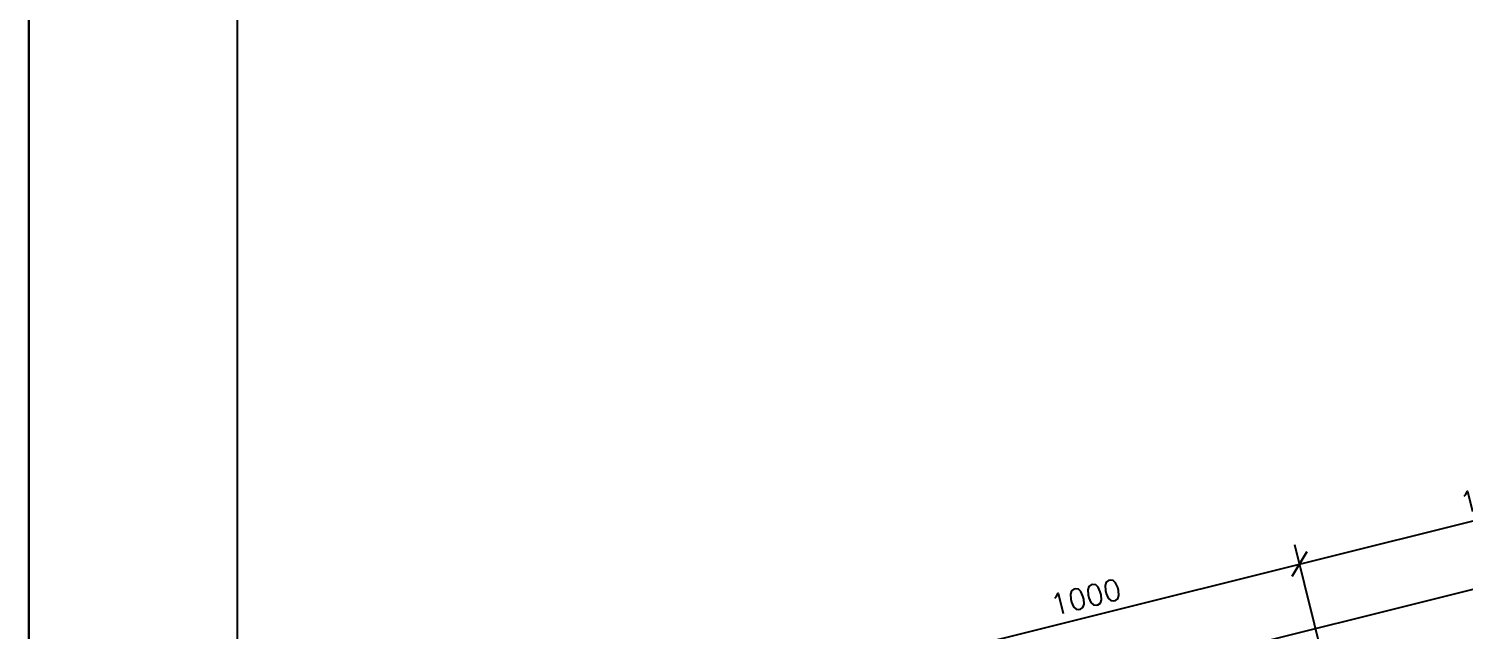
# Model space of a CAD drawing. Header units: millimetres. Extents: x 505 to 1346, y 20403 to 20997.
# Drawn here: x 505.1 to 675.3, y 20826.4 to 20897.8 of the extents above; entities that cross this region are included whole.
import ezdxf

# ---------------------------------------------------------------- set-up
doc = ezdxf.new("R2010")
doc.units = ezdxf.units.MM
doc.styles.add('RomanS', font='ROMANS__.TTF', dxfattribs={"height": 0.2})

# ---------------------------------------------------------------- blocks, each defined once
blk = doc.blocks.new('Unknown-110200292-1058')
at = {"color": 5, "linetype": 'Continuous'}
blk.add_line((505.07, 20996.85), (505.07, 20402.85), dxfattribs=at)
blk = doc.blocks.new('FORMATO_DET_A1-110200292-76346')
at = {"color": 2, "linetype": 'Continuous', "true_color": 0xffff00}
blk.add_line((505.07, 20403.05), (505.07, 20996.85), dxfattribs=at)
at = {"color": 1, "linetype": 'Continuous', "true_color": 0xff0000}
blk.add_line((529.8, 20412.67), (529.8, 20987.23), dxfattribs=at)
blk = doc.blocks.new('StraightDimension-110200292-57067 - 1090')
at = {"color": 7, "linetype": 'Continuous'}
for p, q in [((654.87, 20832.83), (656.61, 20835.74)), ((661.5, 20811.19), (655.17, 20836.56)), ((607.23, 20822.19), (655.74, 20834.28)), ((608.1, 20823.64), (606.35, 20820.73)), ((612.98, 20799.09), (606.66, 20824.47))]:
    blk.add_line(p, q, dxfattribs=at)
at = {"color": 0}
blk.add_wipeout([(636.46, 20830.09), (635.61, 20833.49), (625.37, 20830.94), (626.22, 20827.54)], dxfattribs=at)
at = {"color": 3, "style": 'RomanS'}
blk.add_text('1000', height=2.477, rotation=13.9974, dxfattribs=at).set_placement((626.58, 20828.15))
blk = doc.blocks.new('StraightDimension-110200292-56909 - 1090')
at = {"color": 7, "linetype": 'Continuous'}
for p, q in [((787.83, 20821.22), (778.37, 20859.17)), ((778.06, 20855.44), (779.81, 20858.35)), ((633.39, 20820.61), (778.93, 20856.89)), ((634.26, 20822.06), (632.52, 20819.15)), ((642.28, 20784.93), (632.82, 20822.89))]:
    blk.add_line(p, q, dxfattribs=at)
at = {"color": 0}
blk.add_wipeout([(711.14, 20840.61), (710.29, 20844), (700.05, 20841.45), (700.9, 20838.06)], dxfattribs=at)
at = {"color": 3, "style": 'RomanS'}
blk.add_text('3000', height=2.477, rotation=13.9974, dxfattribs=at).set_placement((701.26, 20838.66))
blk = doc.blocks.new('StraightDimension-110200292-57066 - 1090')
at = {"color": 7, "linetype": 'Continuous'}
for p, q in [((710.01, 20823.28), (703.69, 20848.66)), ((703.38, 20844.93), (705.13, 20847.83)), ((655.74, 20834.28), (704.26, 20846.38)), ((656.61, 20835.74), (654.87, 20832.83)), ((661.5, 20811.19), (655.17, 20836.56))]:
    blk.add_line(p, q, dxfattribs=at)
at = {"color": 0}
blk.add_wipeout([(684.97, 20842.19), (684.12, 20845.59), (673.89, 20843.03), (674.73, 20839.64)], dxfattribs=at)
at = {"color": 3, "style": 'RomanS'}
blk.add_text('1000', height=2.477, rotation=13.9974, dxfattribs=at).set_placement((675.1, 20840.24))

msp = doc.modelspace()

# ---------------------------------------------------------------- block references
for name in ['Unknown-110200292-1058', 'FORMATO_DET_A1-110200292-76346']:
    msp.add_blockref(name, (0, 0))

# ---------------------------------------------------------------- next in the draw order: block references
msp.add_blockref('StraightDimension-110200292-57067 - 1090', (0, 0))

# ---------------------------------------------------------------- next in the draw order: block references
msp.add_blockref('StraightDimension-110200292-56909 - 1090', (0, 0))

# ---------------------------------------------------------------- next in the draw order: block references
msp.add_blockref('StraightDimension-110200292-57066 - 1090', (0, 0))

doc.saveas('drawing.dxf')
